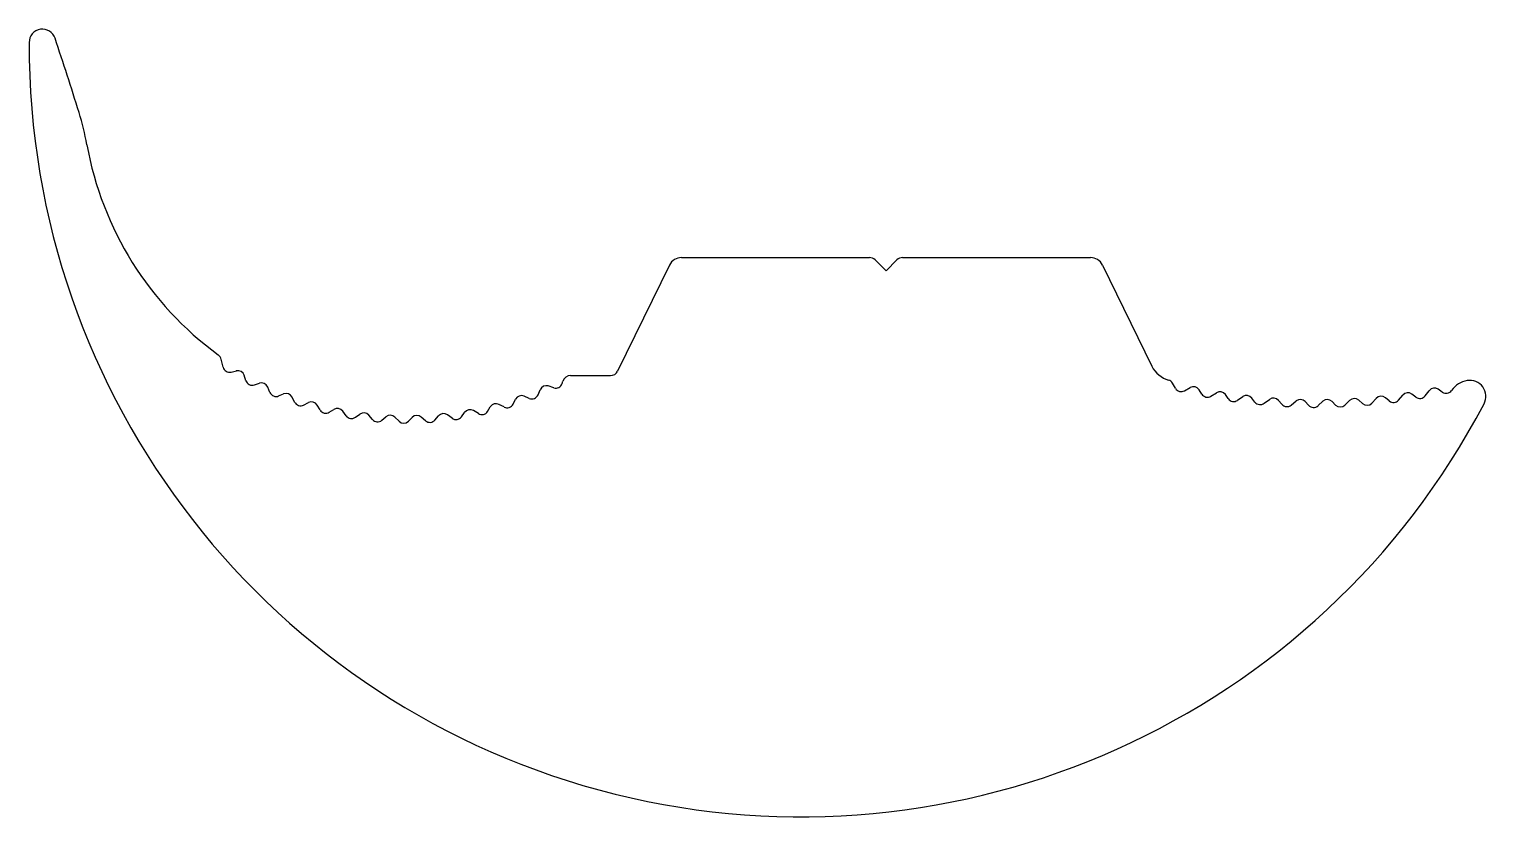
# Model space of a CAD drawing. Extents: x 978.6 to 1033.4, y 407.3 to 436.9.
import ezdxf

# ---------------------------------------------------------------- set-up
doc = ezdxf.new("R2010")
doc.units = 0
doc.layers.get('0').update_dxf_attribs({"linetype": 'CONTINUOUS'})

msp = doc.modelspace()

# ---------------------------------------------------------------- linework, layer by layer
at = {"color": 0}
for p, q in [((1003.154, 428.321), (1010.215, 428.321)), ((1010.839, 427.821), (1010.427, 428.233)), ((1010.839, 427.821), (1011.252, 428.233)), ((1011.464, 428.321), (1018.525, 428.321)), ((1002.705, 428.041), (1000.753, 424.059)), ((1018.974, 428.041), (1020.832, 424.242)), ((985.927, 424.207), (985.857, 424.501)), ((986.229, 424.022), (986.426, 424.07)), ((986.788, 423.698), (986.722, 423.904)), ((998.983, 423.891), (1000.484, 423.891)), ((987.103, 423.538), (987.296, 423.6)), ((987.687, 423.259), (987.604, 423.458)), ((988.014, 423.124), (988.201, 423.201)), ((997.762, 423.17), (997.839, 423.358)), ((998.353, 423.433), (998.147, 423.5)), ((998.668, 423.593), (998.697, 423.684)), ((1021.715, 423.413), (1021.609, 423.601)), ((1022.056, 423.319), (1022.268, 423.44)), ((1022.703, 423.196), (1022.603, 423.355)), ((1023.048, 423.118), (1023.254, 423.247)), ((1023.7, 423.024), (1023.593, 423.178)), ((1030.101, 422.969), (1030.257, 423.156)), ((1030.75, 423.081), (1030.6, 423.195)), ((1031.1, 423.128), (1031.248, 423.322)), ((1031.743, 423.27), (1031.589, 423.376)), ((988.617, 422.891), (988.519, 423.084)), ((988.954, 422.782), (989.134, 422.874)), ((989.574, 422.598), (989.461, 422.782)), ((989.917, 422.515), (990.09, 422.621)), ((995.864, 422.544), (995.97, 422.716)), ((996.489, 422.711), (996.296, 422.809)), ((996.825, 422.82), (996.917, 423)), ((997.435, 423.035), (997.236, 423.118)), ((1024.047, 422.961), (1024.248, 423.099)), ((1024.703, 422.896), (1024.589, 423.045)), ((1025.053, 422.849), (1025.247, 422.996)), ((1025.711, 422.814), (1025.59, 422.958)), ((1026.063, 422.782), (1026.25, 422.938)), ((1026.721, 422.777), (1026.595, 422.915)), ((1027.074, 422.761), (1027.254, 422.925)), ((1027.732, 422.785), (1027.6, 422.917)), ((1028.086, 422.785), (1028.258, 422.957)), ((1028.742, 422.838), (1028.604, 422.965)), ((1029.095, 422.854), (1029.26, 423.034)), ((1029.749, 422.937), (1029.605, 423.057)), ((990.55, 422.38), (990.423, 422.555)), ((990.899, 422.325), (991.063, 422.444)), ((991.54, 422.24), (991.4, 422.404)), ((991.893, 422.212), (992.047, 422.344)), ((992.539, 422.177), (992.386, 422.33)), ((992.892, 422.177), (993.036, 422.321)), ((993.539, 422.194), (993.375, 422.334)), ((993.891, 422.222), (994.023, 422.376)), ((994.535, 422.289), (994.36, 422.416)), ((994.884, 422.344), (995.003, 422.508)), ((995.52, 422.461), (995.336, 422.574))]:
    msp.add_line(p, q, dxfattribs=at)
for centre, radius, start, end in [((979.14, 436.398), 0.5, 18.382, 179.8474), ((1007.64, 436.322), 29, 179.8474, 332.2795), ((800.559, 377.054), 188.683, 17.49414, 18.38195), ((970.968, 430.796), 10, 10.1635, 17.3243), ((993.115, 434.766), 12.5, 190.1635, 233.8518), ((1003.154, 427.821), 0.5, 90, 153.8891), ((1010.215, 428.021), 0.3, 45, 90), ((1011.464, 428.021), 0.3, 90, 135), ((1018.525, 427.821), 0.5, 26.0608, 90), ((985.565, 424.43), 0.3, 13.5, 53.8518), ((1021.731, 424.681), 1, 206.0608, 254.2522), ((986.17, 424.265), 0.25, 193.5, 283.5), ((986.484, 423.827), 0.25, 18, 103.5), ((987.026, 423.776), 0.25, 198, 288), ((998.983, 423.591), 0.3, 90, 162), ((1000.484, 424.191), 0.3, 270, 333.8891), ((1021.391, 423.478), 0.25, 29.5714, 74.2522), ((1032.833, 422.806), 0.91, 99.8204, 144.6267), ((1032.78, 423.111), 0.6, 332.2795, 99.8204), ((987.373, 423.363), 0.25, 22.5, 108), ((987.918, 423.355), 0.25, 202.5, 292.5), ((988.297, 422.97), 0.25, 27, 112.5), ((997.531, 423.266), 0.25, 247.5, 337.5), ((998.07, 423.262), 0.25, 72, 157.5), ((998.43, 423.671), 0.25, 252, 342), ((1021.933, 423.537), 0.25, 209.5714, 299.5714), ((1022.392, 423.222), 0.25, 32.1429, 119.5714), ((1022.915, 423.329), 0.25, 212.1429, 302.1429), ((1023.387, 423.036), 0.25, 34.7143, 122.1429), ((1024.39, 422.894), 0.25, 37.2857, 124.7143), ((1030.449, 422.996), 0.25, 52.7143, 140.1429), ((1031.447, 423.171), 0.25, 55.2857, 142.7143), ((1031.886, 423.475), 0.25, 235.2857, 325.2857), ((988.84, 423.005), 0.25, 207, 297), ((989.248, 422.651), 0.25, 31.5, 117), ((989.787, 422.728), 0.25, 211.5, 301.5), ((990.221, 422.408), 0.25, 36, 121.5), ((995.205, 422.361), 0.25, 58.5, 144), ((996.183, 422.586), 0.25, 63, 148.5), ((996.602, 422.933), 0.25, 243, 333), ((997.14, 422.887), 0.25, 67.5, 153), ((1023.905, 423.166), 0.25, 214.7143, 304.7143), ((1024.902, 423.048), 0.25, 217.2857, 307.2857), ((1025.398, 422.797), 0.25, 39.8571, 127.2857), ((1025.903, 422.974), 0.25, 219.8571, 309.8571), ((1026.41, 422.746), 0.25, 42.4286, 129.8571), ((1026.906, 422.945), 0.25, 222.4286, 312.4286), ((1027.423, 422.741), 0.25, 45, 132.4286), ((1027.909, 422.961), 0.25, 225, 315), ((1028.435, 422.78), 0.25, 47.5714, 135), ((1028.911, 423.023), 0.25, 227.5714, 317.5714), ((1029.444, 422.865), 0.25, 50.1429, 137.5714), ((1029.909, 423.129), 0.25, 230.1429, 320.1429), ((1030.901, 423.28), 0.25, 232.7143, 322.7143), ((990.752, 422.527), 0.25, 216, 306), ((991.21, 422.242), 0.25, 40.5, 126), ((991.731, 422.402), 0.25, 220.5, 310.5), ((992.209, 422.153), 0.25, 45, 130.5), ((992.716, 422.354), 0.25, 225, 315), ((993.212, 422.144), 0.25, 49.5, 135), ((993.701, 422.384), 0.25, 229.5, 319.5), ((994.213, 422.213), 0.25, 54, 139.5), ((994.682, 422.491), 0.25, 234, 324), ((995.651, 422.674), 0.25, 238.5, 328.5)]:
    msp.add_arc(centre, radius, start, end, dxfattribs=at)

doc.saveas('drawing.dxf')
